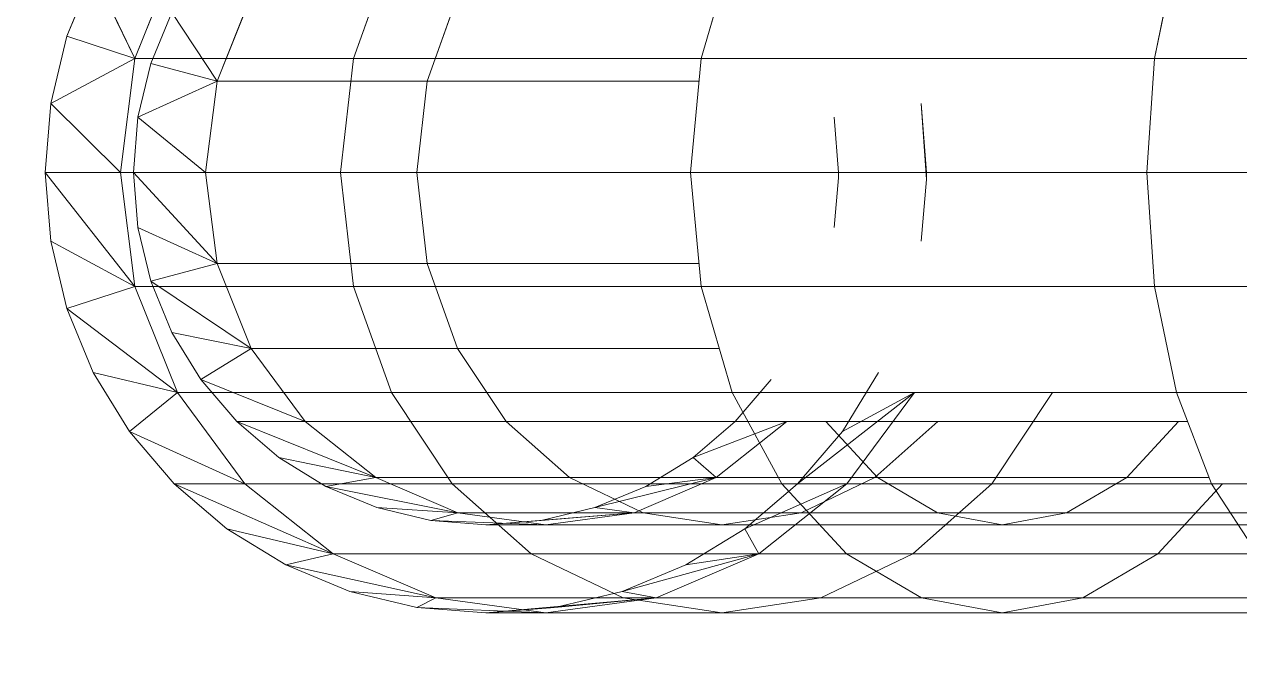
# Model space of a CAD drawing. Header units: centimetres. Extents: x -1762 to 3746, y -261 to 6534.
# Drawn here: x -1357.946 to -1356.567, y 5817.804 to 5818.528 of the extents above; entities that cross this region are included whole.
import ezdxf

# ---------------------------------------------------------------- set-up
doc = ezdxf.new("R2010")
doc.units = ezdxf.units.CM
doc.linetypes.add('Hidden', pattern=[0.714375, 0.47625, -0.238125])
doc.layers.add('A-ANNO-NOTE', color=7, linetype='Continuous', lineweight=9)
doc.layers.add('A-DETL-HDLN', color=7, linetype='Hidden', lineweight=9)
doc.layers.add('G-IMPT', color=7, linetype='Continuous', lineweight=9, true_color=0x007f7f)

# ---------------------------------------------------------------- blocks, each defined once
blk = doc.blocks.new('EQ-05-007 - EQ-05-007_dwg_Agrupar_308-1548997-Planta bodega almacenamiento congelados')
at = {"layer": 'A-DETL-HDLN'}
for p, q in [((22.25, 10.0002), (22.6642, 10.0002)), ((22.6642, 10.0002), (22.5727, 9.9832)), ((22.6642, 10.0002), (22.9821, 10.0002)), ((22.7557, 9.9832), (22.6642, 10.0002)), ((22.9821, 10.0002), (22.87, 9.9832)), ((22.9821, 10.0002), (23.1819, 10.0002)), ((23.0941, 9.9832), (22.9821, 10.0002)), ((23.25, 10.0002), (23.0569, 9.9832)), ((23.1819, 10.0002), (23.0569, 9.9832)), ((23.1718, 9.994), (23.25, 10.0002)), ((23.1718, 9.994), (23.25, 10.0002)), ((23.25, 10.0002), (23.1819, 10.0002)), ((23.3282, 9.994), (23.1819, 10.0002)), ((23.3069, 9.9832), (23.1819, 10.0002)), ((23.3282, 9.994), (23.25, 10.0002)), ((23.3282, 9.994), (23.25, 10.0002)), ((23.1718, 9.994), (23.0569, 9.9832)), ((23.1718, 9.994), (23.0955, 9.9757)), ((23.0955, 9.9757), (23.1718, 9.994)), ((23.3282, 9.994), (23.3069, 9.9832)), ((23.3069, 9.9832), (23.3282, 9.994)), ((23.3069, 9.9832), (23.3282, 9.994)), ((23.4045, 9.9757), (23.3282, 9.994)), ((23.4045, 9.9757), (23.3282, 9.994)), ((22.1853, 9.9832), (22.5727, 9.9832)), ((22.3147, 9.9832), (22.7557, 9.9832)), ((22.5727, 9.9832), (22.4874, 9.9332)), ((22.5727, 9.9832), (22.87, 9.9832)), ((22.841, 9.9332), (22.7557, 9.9832)), ((22.7557, 9.9832), (23.0941, 9.9832)), ((22.87, 9.9832), (22.7655, 9.9332)), ((22.87, 9.9832), (23.0569, 9.9832)), ((23.0569, 9.9832), (22.9404, 9.9332)), ((23.0955, 9.9757), (22.9404, 9.9332)), ((23.0955, 9.9757), (23.023, 9.9457)), ((23.0955, 9.9757), (23.023, 9.9457)), ((23.0955, 9.9757), (23.0569, 9.9832)), ((23.1986, 9.9332), (23.0941, 9.9832)), ((23.0941, 9.9832), (23.3069, 9.9832)), ((23.477, 9.9457), (23.3069, 9.9832)), ((23.4045, 9.9757), (23.3069, 9.9832)), ((23.4233, 9.9332), (23.3069, 9.9832)), ((23.477, 9.9457), (23.4045, 9.9757)), ((23.477, 9.9457), (23.4045, 9.9757)), ((23.023, 9.9457), (22.9404, 9.9332)), ((23.023, 9.9457), (22.9561, 9.9047)), ((23.023, 9.9457), (22.9561, 9.9047)), ((23.477, 9.9457), (23.4233, 9.9332)), ((23.5439, 9.9047), (23.477, 9.9457)), ((23.5439, 9.9047), (23.477, 9.9457)), ((22.125, 9.9332), (22.4874, 9.9332)), ((22.4268, 9.8538), (22.375, 9.9332)), ((22.375, 9.9332), (22.841, 9.9332)), ((22.4874, 9.9332), (22.4142, 9.8538)), ((22.4874, 9.9332), (22.7655, 9.9332)), ((22.7655, 9.9332), (22.6759, 9.8538)), ((22.7655, 9.9332), (22.9404, 9.9332)), ((22.9404, 9.9332), (22.8403, 9.8538)), ((22.9142, 9.8538), (22.841, 9.9332)), ((22.841, 9.9332), (23.1986, 9.9332)), ((22.9561, 9.9047), (22.9404, 9.9332)), ((23.2882, 9.8538), (23.1986, 9.9332)), ((23.1986, 9.9332), (23.4233, 9.9332)), ((23.6036, 9.8538), (23.4233, 9.9332)), ((23.5439, 9.9047), (23.4233, 9.9332)), ((23.5234, 9.8538), (23.4233, 9.9332)), ((22.9561, 9.9047), (22.8403, 9.8538)), ((22.9561, 9.9047), (22.8964, 9.8538)), ((22.9561, 9.9047), (22.8964, 9.8538)), ((23.6036, 9.8538), (23.5439, 9.9047)), ((23.6036, 9.8538), (23.5439, 9.9047)), ((22.25, 9.9002), (22.6642, 9.9002)), ((22.6642, 9.9002), (22.591, 9.8866)), ((22.6642, 9.9002), (22.9821, 9.9002)), ((22.7374, 9.8866), (22.6642, 9.9002)), ((22.9821, 9.9002), (22.8924, 9.8866)), ((22.9821, 9.9002), (23.1819, 9.9002)), ((23.0717, 9.8866), (22.9821, 9.9002)), ((23.25, 9.9002), (23.0819, 9.8866)), ((23.1819, 9.9002), (23.0819, 9.8866)), ((23.1874, 9.8953), (23.0819, 9.8866)), ((23.1264, 9.8806), (23.1874, 9.8953)), ((23.1874, 9.8953), (23.1264, 9.8806)), ((23.25, 9.9002), (23.1819, 9.9002)), ((23.3126, 9.8953), (23.1819, 9.9002)), ((23.2819, 9.8866), (23.1819, 9.9002)), ((23.1874, 9.8953), (23.25, 9.9002)), ((23.1874, 9.8953), (23.25, 9.9002)), ((23.3126, 9.8953), (23.25, 9.9002)), ((23.3126, 9.8953), (23.25, 9.9002)), ((23.3126, 9.8953), (23.2819, 9.8866)), ((23.3736, 9.8806), (23.3126, 9.8953)), ((23.3736, 9.8806), (23.3126, 9.8953)), ((22.1982, 9.8866), (22.591, 9.8866)), ((22.3018, 9.8866), (22.7374, 9.8866)), ((22.591, 9.8866), (22.5228, 9.8466)), ((22.591, 9.8866), (22.8924, 9.8866)), ((22.8056, 9.8466), (22.7374, 9.8866)), ((22.7374, 9.8866), (23.0717, 9.8866)), ((22.8924, 9.8866), (22.8088, 9.8466)), ((22.8924, 9.8866), (23.0819, 9.8866)), ((23.0819, 9.8866), (22.9887, 9.8466)), ((23.1264, 9.8806), (22.9887, 9.8466)), ((23.1264, 9.8806), (23.0684, 9.8566)), ((23.1264, 9.8806), (23.0684, 9.8566)), ((23.1553, 9.8466), (23.0717, 9.8866)), ((23.0717, 9.8866), (23.2819, 9.8866)), ((23.1264, 9.8806), (23.0819, 9.8866)), ((23.4316, 9.8566), (23.2819, 9.8866)), ((23.3736, 9.8806), (23.2819, 9.8866)), ((23.375, 9.8466), (23.2819, 9.8866)), ((23.4316, 9.8566), (23.3736, 9.8806)), ((23.4316, 9.8566), (23.3736, 9.8806)), ((21.8591, 9.8538), (22.4268, 9.8538)), ((22.4665, 9.7502), (22.4268, 9.8538)), ((22.4268, 9.8538), (22.9142, 9.8538)), ((22.4268, 9.8538), (22.6759, 9.8538)), ((22.6759, 9.8538), (22.6071, 9.7502)), ((22.6759, 9.8538), (22.8403, 9.8538)), ((22.8964, 9.8538), (22.7636, 9.7502)), ((22.8403, 9.8538), (22.7636, 9.7502)), ((22.8964, 9.8538), (22.8403, 9.8538)), ((22.8964, 9.8538), (22.8455, 9.7941)), ((22.8964, 9.8538), (22.8455, 9.7941)), ((22.9704, 9.7502), (22.9142, 9.8538)), ((22.9142, 9.8538), (23.2882, 9.8538)), ((23.0684, 9.8566), (22.9887, 9.8466)), ((23.0684, 9.8566), (23.0149, 9.8238)), ((23.0684, 9.8566), (23.0149, 9.8238)), ((23.3571, 9.7502), (23.2882, 9.8538)), ((23.2882, 9.8538), (23.5234, 9.8538)), ((23.4316, 9.8566), (23.375, 9.8466)), ((23.4851, 9.8238), (23.4316, 9.8566)), ((23.4851, 9.8238), (23.4316, 9.8566)), ((23.6545, 9.7941), (23.5234, 9.8538)), ((23.6036, 9.8538), (23.5234, 9.8538)), ((23.6001, 9.7502), (23.5234, 9.8538)), ((23.6545, 9.7941), (23.6036, 9.8538)), ((23.6545, 9.7941), (23.6036, 9.8538)), ((22.4295, 9.8466), (22.8056, 9.8466)), ((22.5228, 9.8466), (22.4642, 9.783)), ((22.5228, 9.8466), (22.8088, 9.8466)), ((22.8088, 9.8466), (22.7371, 9.783)), ((22.8642, 9.783), (22.8056, 9.8466)), ((22.8056, 9.8466), (23.1553, 9.8466)), ((22.8088, 9.8466), (22.9887, 9.8466)), ((22.9887, 9.8466), (22.9086, 9.783)), ((23.0149, 9.8238), (22.9887, 9.8466)), ((23.227, 9.783), (23.1553, 9.8466)), ((23.1553, 9.8466), (23.375, 9.8466)), ((23.5328, 9.783), (23.375, 9.8466)), ((23.4851, 9.8238), (23.375, 9.8466)), ((23.4551, 9.783), (23.375, 9.8466)), ((23.0149, 9.8238), (22.9086, 9.783)), ((23.0149, 9.8238), (22.9672, 9.783)), ((23.0149, 9.8238), (22.9672, 9.783)), ((23.5328, 9.783), (23.4851, 9.8238)), ((23.5328, 9.783), (23.4851, 9.8238)), ((22.8455, 9.7941), (22.7636, 9.7502)), ((22.8455, 9.7941), (22.8045, 9.7272)), ((22.8455, 9.7941), (22.8045, 9.7272)), ((23.6545, 9.7941), (23.6001, 9.7502)), ((23.6955, 9.7272), (23.6545, 9.7941)), ((23.6955, 9.7272), (23.6545, 9.7941)), ((22.4539, 9.783), (22.8642, 9.783)), ((22.4642, 9.783), (22.7371, 9.783)), ((22.7371, 9.783), (22.9086, 9.783)), ((22.8642, 9.783), (23.227, 9.783)), ((22.9672, 9.783), (22.9086, 9.783)), ((22.9672, 9.783), (22.9264, 9.7353)), ((22.9672, 9.783), (22.9264, 9.7353)), ((23.2821, 9.7002), (23.227, 9.783)), ((23.227, 9.783), (23.4551, 9.783)), ((23.5736, 9.7353), (23.4551, 9.783)), ((23.5328, 9.783), (23.4551, 9.783)), ((23.5165, 9.7002), (23.4551, 9.783)), ((23.5736, 9.7353), (23.5328, 9.783)), ((23.5736, 9.7353), (23.5328, 9.783)), ((21.8797, 9.7502), (22.4665, 9.7502)), ((22.4915, 9.6296), (22.4665, 9.7502)), ((22.4665, 9.7502), (22.9704, 9.7502)), ((23.0057, 9.6296), (22.9704, 9.7502)), ((22.9704, 9.7502), (23.3571, 9.7502)), ((23.4003, 9.6296), (23.3571, 9.7502)), ((23.3571, 9.7502), (23.6001, 9.7502)), ((23.7255, 9.6547), (23.6001, 9.7502)), ((23.6955, 9.7272), (23.6001, 9.7502)), ((23.6484, 9.6296), (23.6001, 9.7502)), ((23.5736, 9.7353), (23.5165, 9.7002)), ((23.6064, 9.6818), (23.5736, 9.7353)), ((23.6064, 9.6818), (23.5736, 9.7353)), ((23.7255, 9.6547), (23.6955, 9.7272)), ((23.7255, 9.6547), (23.6955, 9.7272)), ((22.985, 9.7002), (23.2821, 9.7002)), ((23.3167, 9.6037), (23.2821, 9.7002)), ((23.2821, 9.7002), (23.5165, 9.7002)), ((23.6304, 9.6238), (23.5165, 9.7002)), ((23.6064, 9.6818), (23.5165, 9.7002)), ((23.5551, 9.6037), (23.5165, 9.7002)), ((23.6304, 9.6238), (23.6064, 9.6818)), ((23.6304, 9.6238), (23.6064, 9.6818)), ((23.7255, 9.6547), (23.6484, 9.6296)), ((23.7438, 9.5784), (23.7255, 9.6547)), ((23.7438, 9.5784), (23.7255, 9.6547)), ((21.8926, 9.6296), (22.4915, 9.6296)), ((22.5, 9.5002), (22.4915, 9.6296)), ((22.4915, 9.6296), (23.0057, 9.6296)), ((23.0178, 9.5002), (23.0057, 9.6296)), ((23.0057, 9.6296), (23.4003, 9.6296)), ((23.4151, 9.5002), (23.4003, 9.6296)), ((23.6484, 9.6296), (23.4003, 9.6296)), ((23.75, 9.5002), (23.6484, 9.6296)), ((23.7438, 9.5784), (23.6484, 9.6296)), ((23.6648, 9.5002), (23.6484, 9.6296)), ((23.6304, 9.6238), (23.5551, 9.6037)), ((23.6451, 9.5628), (23.6304, 9.6238)), ((23.6451, 9.5628), (23.6304, 9.6238)), ((23.0081, 9.6037), (23.3167, 9.6037)), ((23.3285, 9.5002), (23.3167, 9.6037)), ((23.5551, 9.6037), (23.3167, 9.6037)), ((23.65, 9.5002), (23.5551, 9.6037)), ((23.6451, 9.5628), (23.5551, 9.6037)), ((23.5682, 9.5002), (23.5551, 9.6037)), ((22.7562, 9.5784), (22.7501, 9.5081)), ((23.75, 9.5002), (23.7438, 9.5784)), ((23.75, 9.5002), (23.7438, 9.5784)), ((22.8549, 9.5628), (22.85, 9.5065)), ((23.65, 9.5002), (23.6451, 9.5628)), ((23.65, 9.5002), (23.6451, 9.5628)), ((22.7501, 9.5081), (22.75, 9.5002)), ((22.7501, 9.5081), (22.7562, 9.422)), ((22.85, 9.5065), (22.85, 9.5002)), ((21.897, 9.5002), (22.5, 9.5002)), ((22.4915, 9.3708), (22.5, 9.5002)), ((22.5, 9.5002), (23.0178, 9.5002)), ((22.75, 9.5002), (22.7562, 9.422)), ((22.85, 9.5002), (22.8549, 9.4376)), ((23.0057, 9.3708), (23.0178, 9.5002)), ((23.0178, 9.5002), (23.3285, 9.5002)), ((23.0178, 9.5002), (23.4151, 9.5002)), ((23.3167, 9.3967), (23.3285, 9.5002)), ((23.3285, 9.5002), (23.5682, 9.5002)), ((23.4003, 9.3708), (23.4151, 9.5002)), ((23.4151, 9.5002), (23.6648, 9.5002)), ((23.5551, 9.3967), (23.5682, 9.5002)), ((23.6451, 9.4376), (23.5682, 9.5002)), ((23.65, 9.5002), (23.5682, 9.5002)), ((23.6451, 9.4376), (23.65, 9.5002)), ((23.6451, 9.4376), (23.65, 9.5002)), ((23.6484, 9.3708), (23.6648, 9.5002)), ((23.7438, 9.422), (23.6648, 9.5002)), ((23.75, 9.5002), (23.6648, 9.5002)), ((23.7438, 9.422), (23.75, 9.5002)), ((23.7438, 9.422), (23.75, 9.5002)), ((23.6451, 9.4376), (23.5551, 9.3967)), ((23.6304, 9.3766), (23.6451, 9.4376)), ((23.6304, 9.3766), (23.6451, 9.4376)), ((23.7438, 9.422), (23.6484, 9.3708)), ((23.7255, 9.3457), (23.7438, 9.422)), ((23.7255, 9.3457), (23.7438, 9.422)), ((23.0081, 9.3967), (23.3167, 9.3967)), ((23.2821, 9.3002), (23.3167, 9.3967)), ((23.3167, 9.3967), (23.5551, 9.3967)), ((23.5165, 9.3002), (23.5551, 9.3967)), ((23.6064, 9.3186), (23.5551, 9.3967)), ((23.6304, 9.3766), (23.5551, 9.3967)), ((21.8926, 9.3708), (22.4915, 9.3708)), ((22.4665, 9.2502), (22.4915, 9.3708)), ((22.4915, 9.3708), (23.0057, 9.3708)), ((22.9704, 9.2502), (23.0057, 9.3708)), ((23.0057, 9.3708), (23.4003, 9.3708)), ((23.3571, 9.2502), (23.4003, 9.3708)), ((23.4003, 9.3708), (23.6484, 9.3708)), ((23.6001, 9.2502), (23.6484, 9.3708)), ((23.6064, 9.3186), (23.6304, 9.3766)), ((23.6064, 9.3186), (23.6304, 9.3766)), ((23.6955, 9.2732), (23.6484, 9.3708)), ((23.7255, 9.3457), (23.6484, 9.3708)), ((23.6955, 9.2732), (23.7255, 9.3457)), ((23.6955, 9.2732), (23.7255, 9.3457))]:
    blk.add_line(p, q, dxfattribs=at)
at = {"layer": 'G-IMPT'}
for p, q in [((22.25, 10.0002), (22.6642, 10.0002)), ((22.6642, 10.0002), (22.5727, 9.9832)), ((22.6642, 10.0002), (22.9821, 10.0002)), ((22.7557, 9.9832), (22.6642, 10.0002)), ((22.9821, 10.0002), (22.87, 9.9832)), ((22.9821, 10.0002), (23.1819, 10.0002)), ((23.0941, 9.9832), (22.9821, 10.0002)), ((23.25, 10.0002), (23.0569, 9.9832)), ((23.1819, 10.0002), (23.0569, 9.9832)), ((23.1718, 9.994), (23.25, 10.0002)), ((23.1718, 9.994), (23.25, 10.0002)), ((23.25, 10.0002), (23.1718, 9.994)), ((23.1718, 9.994), (23.25, 10.0002)), ((23.25, 10.0002), (23.1819, 10.0002)), ((23.3282, 9.994), (23.1819, 10.0002)), ((23.3069, 9.9832), (23.1819, 10.0002)), ((23.3282, 9.994), (23.25, 10.0002)), ((23.3282, 9.994), (23.25, 10.0002)), ((23.3282, 9.994), (23.25, 10.0002)), ((23.1718, 9.994), (23.0569, 9.9832)), ((23.1718, 9.994), (23.0955, 9.9757)), ((23.0955, 9.9757), (23.1718, 9.994)), ((23.0955, 9.9757), (23.1718, 9.994)), ((23.1718, 9.994), (23.0955, 9.9757)), ((23.3282, 9.994), (23.3069, 9.9832)), ((23.4045, 9.9757), (23.3282, 9.994)), ((23.4045, 9.9757), (23.3282, 9.994)), ((23.4045, 9.9757), (23.3282, 9.994)), ((22.1853, 9.9832), (22.5727, 9.9832)), ((22.3147, 9.9832), (22.7557, 9.9832)), ((22.5727, 9.9832), (22.4874, 9.9332)), ((22.5727, 9.9832), (22.87, 9.9832)), ((22.841, 9.9332), (22.7557, 9.9832)), ((22.7557, 9.9832), (23.0941, 9.9832)), ((22.87, 9.9832), (22.7655, 9.9332)), ((22.87, 9.9832), (23.0569, 9.9832)), ((23.0569, 9.9832), (22.9404, 9.9332)), ((23.0955, 9.9757), (22.9404, 9.9332)), ((23.0955, 9.9757), (23.023, 9.9457)), ((23.0955, 9.9757), (23.023, 9.9457)), ((23.023, 9.9457), (23.0955, 9.9757)), ((23.0955, 9.9757), (23.0569, 9.9832)), ((23.1986, 9.9332), (23.0941, 9.9832)), ((23.0941, 9.9832), (23.3069, 9.9832)), ((23.477, 9.9457), (23.3069, 9.9832)), ((23.4045, 9.9757), (23.3069, 9.9832)), ((23.4233, 9.9332), (23.3069, 9.9832)), ((23.477, 9.9457), (23.4045, 9.9757)), ((23.477, 9.9457), (23.4045, 9.9757)), ((23.4045, 9.9757), (23.477, 9.9457)), ((23.023, 9.9457), (22.9404, 9.9332)), ((23.023, 9.9457), (22.9561, 9.9047)), ((23.023, 9.9457), (22.9561, 9.9047)), ((23.023, 9.9457), (22.9561, 9.9047)), ((23.477, 9.9457), (23.4233, 9.9332)), ((23.5439, 9.9047), (23.477, 9.9457)), ((23.5439, 9.9047), (23.477, 9.9457)), ((23.477, 9.9457), (23.5439, 9.9047)), ((23.5439, 9.9047), (23.477, 9.9457)), ((22.125, 9.9332), (22.4874, 9.9332)), ((22.4268, 9.8538), (22.375, 9.9332)), ((22.375, 9.9332), (22.841, 9.9332)), ((22.4874, 9.9332), (22.4142, 9.8538)), ((22.4874, 9.9332), (22.7655, 9.9332)), ((22.7655, 9.9332), (22.6759, 9.8538)), ((22.7655, 9.9332), (22.9404, 9.9332)), ((22.9404, 9.9332), (22.8403, 9.8538)), ((22.9142, 9.8538), (22.841, 9.9332)), ((22.841, 9.9332), (23.1986, 9.9332)), ((22.9561, 9.9047), (22.9404, 9.9332)), ((23.2882, 9.8538), (23.1986, 9.9332)), ((23.1986, 9.9332), (23.4233, 9.9332)), ((23.6036, 9.8538), (23.4233, 9.9332)), ((23.5439, 9.9047), (23.4233, 9.9332)), ((23.5234, 9.8538), (23.4233, 9.9332)), ((22.9561, 9.9047), (22.8403, 9.8538)), ((22.9561, 9.9047), (22.8964, 9.8538)), ((22.9561, 9.9047), (22.8964, 9.8538)), ((22.8964, 9.8538), (22.9561, 9.9047)), ((22.9561, 9.9047), (22.8964, 9.8538)), ((23.6036, 9.8538), (23.5439, 9.9047)), ((23.6036, 9.8538), (23.5439, 9.9047)), ((23.5439, 9.9047), (23.6036, 9.8538)), ((22.25, 9.9002), (22.6642, 9.9002)), ((22.6642, 9.9002), (22.591, 9.8866)), ((22.6642, 9.9002), (22.9821, 9.9002)), ((22.7374, 9.8866), (22.6642, 9.9002)), ((22.9821, 9.9002), (22.8924, 9.8866)), ((22.9821, 9.9002), (23.1819, 9.9002)), ((23.0717, 9.8866), (22.9821, 9.9002)), ((23.25, 9.9002), (23.0819, 9.8866)), ((23.1819, 9.9002), (23.0819, 9.8866)), ((23.1874, 9.8953), (23.0819, 9.8866)), ((23.1264, 9.8806), (23.1874, 9.8953)), ((23.1874, 9.8953), (23.1264, 9.8806)), ((23.1874, 9.8953), (23.1264, 9.8806)), ((23.25, 9.9002), (23.1819, 9.9002)), ((23.3126, 9.8953), (23.1819, 9.9002)), ((23.2819, 9.8866), (23.1819, 9.9002)), ((23.1874, 9.8953), (23.25, 9.9002)), ((23.1874, 9.8953), (23.25, 9.9002)), ((23.25, 9.9002), (23.1874, 9.8953)), ((23.1874, 9.8953), (23.25, 9.9002)), ((23.3126, 9.8953), (23.25, 9.9002)), ((23.3126, 9.8953), (23.25, 9.9002)), ((23.3126, 9.8953), (23.25, 9.9002)), ((23.25, 9.9002), (23.3126, 9.8953)), ((23.3126, 9.8953), (23.2819, 9.8866)), ((23.3736, 9.8806), (23.3126, 9.8953)), ((23.3736, 9.8806), (23.3126, 9.8953)), ((23.3736, 9.8806), (23.3126, 9.8953)), ((23.3126, 9.8953), (23.3736, 9.8806)), ((22.1982, 9.8866), (22.591, 9.8866)), ((22.3018, 9.8866), (22.7374, 9.8866)), ((22.591, 9.8866), (22.5228, 9.8466)), ((22.591, 9.8866), (22.8924, 9.8866)), ((22.8056, 9.8466), (22.7374, 9.8866)), ((22.7374, 9.8866), (23.0717, 9.8866)), ((22.8924, 9.8866), (22.8088, 9.8466)), ((22.8924, 9.8866), (23.0819, 9.8866)), ((23.0819, 9.8866), (22.9887, 9.8466)), ((23.1264, 9.8806), (22.9887, 9.8466)), ((23.1264, 9.8806), (23.0684, 9.8566)), ((23.1264, 9.8806), (23.0684, 9.8566)), ((23.1264, 9.8806), (23.0684, 9.8566)), ((23.1553, 9.8466), (23.0717, 9.8866)), ((23.0717, 9.8866), (23.2819, 9.8866)), ((23.1264, 9.8806), (23.0819, 9.8866)), ((23.4316, 9.8566), (23.2819, 9.8866)), ((23.3736, 9.8806), (23.2819, 9.8866)), ((23.375, 9.8466), (23.2819, 9.8866)), ((23.4316, 9.8566), (23.3736, 9.8806)), ((23.4316, 9.8566), (23.3736, 9.8806)), ((23.4316, 9.8566), (23.3736, 9.8806)), ((21.8591, 9.8538), (22.4268, 9.8538)), ((22.4665, 9.7502), (22.4268, 9.8538)), ((22.4268, 9.8538), (22.9142, 9.8538)), ((22.4268, 9.8538), (22.6759, 9.8538)), ((22.6759, 9.8538), (22.6071, 9.7502)), ((22.6759, 9.8538), (22.8403, 9.8538)), ((22.8964, 9.8538), (22.7636, 9.7502)), ((22.8403, 9.8538), (22.7636, 9.7502)), ((22.8964, 9.8538), (22.8403, 9.8538)), ((22.8964, 9.8538), (22.8455, 9.7941)), ((22.8964, 9.8538), (22.8455, 9.7941)), ((22.8455, 9.7941), (22.8964, 9.8538)), ((22.9704, 9.7502), (22.9142, 9.8538)), ((22.9142, 9.8538), (23.2882, 9.8538)), ((23.0684, 9.8566), (22.9887, 9.8466)), ((23.0684, 9.8566), (23.0149, 9.8238)), ((23.0684, 9.8566), (23.0149, 9.8238)), ((23.0684, 9.8566), (23.0149, 9.8238)), ((23.0149, 9.8238), (23.0684, 9.8566)), ((23.3571, 9.7502), (23.2882, 9.8538)), ((23.2882, 9.8538), (23.5234, 9.8538)), ((23.4316, 9.8566), (23.375, 9.8466)), ((23.4851, 9.8238), (23.4316, 9.8566)), ((23.4851, 9.8238), (23.4316, 9.8566)), ((23.4851, 9.8238), (23.4316, 9.8566)), ((23.6545, 9.7941), (23.5234, 9.8538)), ((23.6036, 9.8538), (23.5234, 9.8538)), ((23.6001, 9.7502), (23.5234, 9.8538)), ((23.6545, 9.7941), (23.6036, 9.8538)), ((23.6545, 9.7941), (23.6036, 9.8538)), ((23.6036, 9.8538), (23.6545, 9.7941)), ((23.6545, 9.7941), (23.6036, 9.8538)), ((22.4295, 9.8466), (22.8056, 9.8466)), ((22.5228, 9.8466), (22.4642, 9.783)), ((22.5228, 9.8466), (22.8088, 9.8466)), ((22.8088, 9.8466), (22.7371, 9.783)), ((22.8642, 9.783), (22.8056, 9.8466)), ((22.8056, 9.8466), (23.1553, 9.8466)), ((22.8088, 9.8466), (22.9887, 9.8466)), ((22.9887, 9.8466), (22.9086, 9.783)), ((23.0149, 9.8238), (22.9887, 9.8466)), ((23.227, 9.783), (23.1553, 9.8466)), ((23.1553, 9.8466), (23.375, 9.8466)), ((23.5328, 9.783), (23.375, 9.8466)), ((23.4851, 9.8238), (23.375, 9.8466)), ((23.4551, 9.783), (23.375, 9.8466)), ((23.0149, 9.8238), (22.9086, 9.783)), ((23.0149, 9.8238), (22.9672, 9.783)), ((23.0149, 9.8238), (22.9672, 9.783)), ((22.9672, 9.783), (23.0149, 9.8238)), ((23.0149, 9.8238), (22.9672, 9.783)), ((23.5328, 9.783), (23.4851, 9.8238)), ((23.5328, 9.783), (23.4851, 9.8238)), ((23.5328, 9.783), (23.4851, 9.8238)), ((22.8455, 9.7941), (22.7636, 9.7502)), ((22.8455, 9.7941), (22.8045, 9.7272)), ((22.8455, 9.7941), (22.8045, 9.7272)), ((22.8455, 9.7941), (22.8045, 9.7272)), ((22.8045, 9.7272), (22.8455, 9.7941)), ((22.8455, 9.7941), (22.8045, 9.7272)), ((23.6545, 9.7941), (23.6001, 9.7502)), ((23.6955, 9.7272), (23.6545, 9.7941)), ((23.6955, 9.7272), (23.6545, 9.7941)), ((23.6955, 9.7272), (23.6545, 9.7941)), ((22.4539, 9.783), (22.8642, 9.783)), ((22.8642, 9.783), (22.4539, 9.783)), ((22.4642, 9.783), (22.7371, 9.783)), ((22.4642, 9.783), (22.7371, 9.783)), ((22.7371, 9.783), (22.9086, 9.783)), ((22.8642, 9.783), (23.227, 9.783)), ((22.9672, 9.783), (22.9086, 9.783)), ((22.9672, 9.783), (22.9264, 9.7353)), ((22.9672, 9.783), (22.9264, 9.7353)), ((22.9672, 9.783), (22.9264, 9.7353)), ((22.9264, 9.7353), (22.9672, 9.783)), ((22.9672, 9.783), (22.9264, 9.7353)), ((23.2821, 9.7002), (23.227, 9.783)), ((23.227, 9.783), (23.4551, 9.783)), ((23.5736, 9.7353), (23.4551, 9.783)), ((23.5328, 9.783), (23.4551, 9.783)), ((23.5165, 9.7002), (23.4551, 9.783)), ((23.5736, 9.7353), (23.5328, 9.783)), ((23.5736, 9.7353), (23.5328, 9.783)), ((23.5736, 9.7353), (23.5328, 9.783)), ((21.8797, 9.7502), (22.4665, 9.7502)), ((22.4915, 9.6296), (22.4665, 9.7502)), ((22.4665, 9.7502), (22.9704, 9.7502)), ((22.4665, 9.7502), (22.4915, 9.6296)), ((22.4915, 9.6296), (22.4665, 9.7502)), ((23.0057, 9.6296), (22.9704, 9.7502)), ((22.9704, 9.7502), (23.3571, 9.7502)), ((23.4003, 9.6296), (23.3571, 9.7502)), ((23.3571, 9.7502), (23.6001, 9.7502)), ((23.7255, 9.6547), (23.6001, 9.7502)), ((23.6955, 9.7272), (23.6001, 9.7502)), ((23.6484, 9.6296), (23.6001, 9.7502)), ((23.5736, 9.7353), (23.5165, 9.7002)), ((23.6064, 9.6818), (23.5736, 9.7353)), ((23.6064, 9.6818), (23.5736, 9.7353)), ((23.6064, 9.6818), (23.5736, 9.7353)), ((23.5736, 9.7353), (23.6064, 9.6818)), ((23.7255, 9.6547), (23.6955, 9.7272)), ((23.7255, 9.6547), (23.6955, 9.7272)), ((23.7255, 9.6547), (23.6955, 9.7272)), ((22.985, 9.7002), (23.2821, 9.7002)), ((23.3167, 9.6037), (23.2821, 9.7002)), ((23.2821, 9.7002), (23.5165, 9.7002)), ((23.6304, 9.6238), (23.5165, 9.7002)), ((23.6064, 9.6818), (23.5165, 9.7002)), ((23.5551, 9.6037), (23.5165, 9.7002)), ((23.6304, 9.6238), (23.6064, 9.6818)), ((23.6304, 9.6238), (23.6064, 9.6818)), ((23.6304, 9.6238), (23.6064, 9.6818)), ((23.7255, 9.6547), (23.6484, 9.6296)), ((23.7438, 9.5784), (23.7255, 9.6547)), ((23.7438, 9.5784), (23.7255, 9.6547)), ((23.7255, 9.6547), (23.7438, 9.5784)), ((23.7438, 9.5784), (23.7255, 9.6547)), ((21.8926, 9.6296), (22.4915, 9.6296)), ((22.5, 9.5002), (22.4915, 9.6296)), ((22.4915, 9.6296), (23.0057, 9.6296)), ((23.0178, 9.5002), (23.0057, 9.6296)), ((23.0057, 9.6296), (23.4003, 9.6296)), ((23.4151, 9.5002), (23.4003, 9.6296)), ((23.6484, 9.6296), (23.4003, 9.6296)), ((23.75, 9.5002), (23.6484, 9.6296)), ((23.7438, 9.5784), (23.6484, 9.6296)), ((23.6648, 9.5002), (23.6484, 9.6296)), ((23.6304, 9.6238), (23.5551, 9.6037)), ((23.6451, 9.5628), (23.6304, 9.6238)), ((23.6451, 9.5628), (23.6304, 9.6238)), ((23.6451, 9.5628), (23.6304, 9.6238)), ((23.0081, 9.6037), (23.3167, 9.6037)), ((23.3285, 9.5002), (23.3167, 9.6037)), ((23.5551, 9.6037), (23.3167, 9.6037)), ((23.65, 9.5002), (23.5551, 9.6037)), ((23.6451, 9.5628), (23.5551, 9.6037)), ((23.5682, 9.5002), (23.5551, 9.6037)), ((22.7562, 9.5784), (22.7501, 9.5081)), ((23.75, 9.5002), (23.7438, 9.5784)), ((23.75, 9.5002), (23.7438, 9.5784)), ((23.7438, 9.5784), (23.75, 9.5002)), ((22.8549, 9.5628), (22.85, 9.5065)), ((23.65, 9.5002), (23.6451, 9.5628)), ((23.65, 9.5002), (23.6451, 9.5628)), ((23.65, 9.5002), (23.6451, 9.5628)), ((22.7501, 9.5081), (22.75, 9.5002)), ((22.7501, 9.5081), (22.7562, 9.422)), ((22.85, 9.5065), (22.85, 9.5002)), ((21.897, 9.5002), (22.5, 9.5002)), ((22.5, 9.5002), (21.897, 9.5002)), ((21.897, 9.5002), (22.5, 9.5002)), ((22.4915, 9.3708), (22.5, 9.5002)), ((22.4915, 9.3708), (22.5, 9.5002)), ((22.5, 9.5002), (22.4915, 9.3708)), ((22.5, 9.5002), (23.0178, 9.5002)), ((22.75, 9.5002), (22.7562, 9.422)), ((22.85, 9.5002), (22.8549, 9.4376)), ((23.0057, 9.3708), (23.0178, 9.5002)), ((23.0178, 9.5002), (23.3285, 9.5002)), ((23.0178, 9.5002), (23.4151, 9.5002)), ((23.3167, 9.3967), (23.3285, 9.5002)), ((23.3285, 9.5002), (23.5682, 9.5002)), ((23.4003, 9.3708), (23.4151, 9.5002)), ((23.4151, 9.5002), (23.6648, 9.5002)), ((23.5551, 9.3967), (23.5682, 9.5002)), ((23.6451, 9.4376), (23.5682, 9.5002)), ((23.65, 9.5002), (23.5682, 9.5002)), ((23.6451, 9.4376), (23.65, 9.5002)), ((23.6451, 9.4376), (23.65, 9.5002)), ((23.6451, 9.4376), (23.65, 9.5002)), ((23.6484, 9.3708), (23.6648, 9.5002)), ((23.7438, 9.422), (23.6648, 9.5002)), ((23.75, 9.5002), (23.6648, 9.5002)), ((23.7438, 9.422), (23.75, 9.5002)), ((23.7438, 9.422), (23.75, 9.5002)), ((23.75, 9.5002), (23.7438, 9.422)), ((23.7438, 9.422), (23.75, 9.5002)), ((23.6451, 9.4376), (23.5551, 9.3967)), ((23.6304, 9.3766), (23.6451, 9.4376)), ((23.6304, 9.3766), (23.6451, 9.4376)), ((23.6304, 9.3766), (23.6451, 9.4376)), ((23.6451, 9.4376), (23.6304, 9.3766)), ((23.7438, 9.422), (23.6484, 9.3708)), ((23.7255, 9.3457), (23.7438, 9.422)), ((23.7255, 9.3457), (23.7438, 9.422)), ((23.7255, 9.3457), (23.7438, 9.422)), ((23.0081, 9.3967), (23.3167, 9.3967)), ((23.2821, 9.3002), (23.3167, 9.3967)), ((23.3167, 9.3967), (23.5551, 9.3967)), ((23.5165, 9.3002), (23.5551, 9.3967)), ((23.6064, 9.3186), (23.5551, 9.3967)), ((23.6304, 9.3766), (23.5551, 9.3967)), ((21.8926, 9.3708), (22.4915, 9.3708)), ((22.4665, 9.2502), (22.4915, 9.3708)), ((22.4915, 9.3708), (23.0057, 9.3708)), ((22.9704, 9.2502), (23.0057, 9.3708)), ((23.0057, 9.3708), (23.4003, 9.3708)), ((23.3571, 9.2502), (23.4003, 9.3708)), ((23.4003, 9.3708), (23.6484, 9.3708)), ((23.6001, 9.2502), (23.6484, 9.3708)), ((23.6064, 9.3186), (23.6304, 9.3766)), ((23.6064, 9.3186), (23.6304, 9.3766)), ((23.6064, 9.3186), (23.6304, 9.3766)), ((23.6955, 9.2732), (23.6484, 9.3708)), ((23.7255, 9.3457), (23.6484, 9.3708)), ((23.6955, 9.2732), (23.7255, 9.3457)), ((23.6955, 9.2732), (23.7255, 9.3457)), ((23.7255, 9.3457), (23.6955, 9.2732))]:
    blk.add_line(p, q, dxfattribs=at)
at = {"layer": 'G-IMPT', "flags": 128}
for points in [[(5.25, 9.9457), (21.25, 9.9457), (21.25, 9.9757), (21.8011, 9.9832), (21.8323, 9.9332), (22.375, 9.9332), (22.4268, 9.8538), (22.9142, 9.8538), (22.9704, 9.7502), (23.3571, 9.7502), (23.4003, 9.6296), (23.6484, 9.6296), (23.6001, 9.7502), (23.3571, 9.7502), (23.2882, 9.8538), (22.9142, 9.8538), (22.841, 9.9332), (22.375, 9.9332), (22.3147, 9.9832), (21.8011, 9.9832), (21.25, 9.994), (5.25, 9.994)], [(5.25, 10.0002), (21.25, 10.0002), (21.7676, 10.0002), (21.8011, 9.9832), (22.3147, 9.9832), (22.375, 9.9332), (22.841, 9.9332), (22.9142, 9.8538), (23.2882, 9.8538), (23.3571, 9.7502), (23.6001, 9.7502), (23.6955, 9.7272)], [(23.6545, 9.7941), (23.6955, 9.7272), (23.7255, 9.6547), (23.6001, 9.7502), (23.7255, 9.6547), (23.6484, 9.6296), (23.6001, 9.7502), (23.5234, 9.8538), (23.2882, 9.8538), (23.1986, 9.9332), (22.841, 9.9332), (22.7557, 9.9832), (22.3147, 9.9832), (22.25, 10.0002), (21.7676, 10.0002), (21.25, 9.994), (21.7676, 10.0002), (21.7341, 9.9832), (21.25, 9.994)], [(21.25, 9.9457), (21.7029, 9.9332), (21.25, 9.9757), (21.7029, 9.9332), (21.7341, 9.9832), (22.1853, 9.9832), (22.25, 10.0002), (22.6642, 10.0002), (22.7557, 9.9832), (23.0941, 9.9832), (23.1986, 9.9332), (23.4233, 9.9332), (23.5234, 9.8538), (23.2882, 9.8538), (23.1986, 9.9332), (22.841, 9.9332), (22.7557, 9.9832), (22.3147, 9.9832), (22.25, 10.0002), (21.7676, 10.0002), (21.7341, 9.9832), (21.25, 9.9757)], [(21.25, 9.8674), (21.6761, 9.8538), (21.7029, 9.9332), (22.125, 9.9332), (22.1853, 9.9832), (22.5727, 9.9832), (22.6642, 10.0002), (22.9821, 10.0002), (23.0941, 9.9832), (23.3069, 9.9832), (23.4045, 9.9757)], [(21.25, 9.9047), (21.7029, 9.9332), (22.125, 9.9332), (22.1853, 9.9832), (22.5727, 9.9832), (22.6642, 10.0002), (22.9821, 10.0002), (23.0941, 9.9832), (23.3069, 9.9832), (23.4233, 9.9332), (23.1986, 9.9332), (23.0941, 9.9832), (22.7557, 9.9832), (22.6642, 10.0002), (22.25, 10.0002), (22.1853, 9.9832), (21.7341, 9.9832), (21.7029, 9.9332), (21.25, 9.9457)], [(23.3282, 9.994), (23.4045, 9.9757), (23.477, 9.9457), (23.3069, 9.9832), (23.477, 9.9457), (23.4233, 9.9332), (23.3069, 9.9832), (23.1819, 10.0002), (22.9821, 10.0002), (22.87, 9.9832), (22.5727, 9.9832), (22.4874, 9.9332), (22.125, 9.9332), (22.0732, 9.8538)], [(22.0732, 9.8538), (22.125, 9.9332), (22.4874, 9.9332), (22.5727, 9.9832), (22.87, 9.9832), (22.9821, 10.0002), (23.1819, 10.0002), (23.0569, 9.9832), (22.87, 9.9832), (22.7655, 9.9332), (22.4874, 9.9332), (22.4142, 9.8538)], [(23.25, 10.0002), (23.0569, 9.9832), (23.25, 10.0002), (23.1819, 10.0002), (23.0569, 9.9832), (23.1718, 9.994), (23.0955, 9.9757), (23.023, 9.9457)], [(23.0955, 9.9757), (23.0569, 9.9832), (23.1718, 9.994), (23.25, 10.0002)], [(23.25, 10.0002), (23.3282, 9.994), (23.25, 10.0002), (23.1819, 10.0002), (23.3282, 9.994), (23.1819, 10.0002), (23.3069, 9.9832), (23.3282, 9.994), (23.4045, 9.9757), (23.3069, 9.9832), (23.3282, 9.994)], [(21.25, 9.9047), (21.25, 9.9457), (21.25, 9.9757), (21.8011, 9.9832), (21.25, 9.9457), (21.8011, 9.9832), (21.8323, 9.9332), (22.375, 9.9332), (22.4268, 9.8538), (22.9142, 9.8538), (22.9704, 9.7502), (23.3571, 9.7502), (23.4003, 9.6296), (23.6484, 9.6296), (23.6648, 9.5002), (23.4151, 9.5002), (23.4003, 9.6296), (23.0057, 9.6296)], [(22.4142, 9.8538), (22.4874, 9.9332), (22.7655, 9.9332), (22.87, 9.9832), (23.0569, 9.9832), (22.9404, 9.9332), (22.7655, 9.9332), (22.6759, 9.8538), (22.4268, 9.8538)], [(22.9561, 9.9047), (23.023, 9.9457), (23.0955, 9.9757), (22.9404, 9.9332), (23.0955, 9.9757), (23.0569, 9.9832), (22.9404, 9.9332), (22.8403, 9.8538), (22.6759, 9.8538), (22.6071, 9.7502)], [(23.6036, 9.8538), (23.4233, 9.9332), (23.6036, 9.8538), (23.5234, 9.8538), (23.4233, 9.9332), (23.5439, 9.9047), (23.477, 9.9457), (23.4045, 9.9757)], [(22.4268, 9.8538), (22.6759, 9.8538), (22.7655, 9.9332), (22.9404, 9.9332), (23.023, 9.9457)], [(22.8964, 9.8538), (22.8403, 9.8538), (22.9561, 9.9047), (22.8403, 9.8538), (22.9404, 9.9332), (22.9561, 9.9047), (23.023, 9.9457)], [(23.023, 9.9457), (22.9404, 9.9332), (22.9561, 9.9047), (22.8964, 9.8538), (22.8455, 9.7941)], [(23.477, 9.9457), (23.4233, 9.9332), (23.5439, 9.9047), (23.6036, 9.8538)], [(23.6955, 9.7272), (23.6001, 9.7502), (23.6545, 9.7941), (23.6036, 9.8538), (23.5439, 9.9047)], [(21.25, 9.8806), (21.7944, 9.8866), (22.3018, 9.8866), (22.25, 9.9002), (22.6642, 9.9002), (22.7374, 9.8866), (23.0717, 9.8866), (22.9821, 9.9002), (23.1819, 9.9002), (23.2819, 9.8866), (23.3126, 9.8953), (23.3736, 9.8806), (23.2819, 9.8866), (23.4316, 9.8566), (23.375, 9.8466), (23.1553, 9.8466), (23.0717, 9.8866), (22.7374, 9.8866), (22.8056, 9.8466), (22.4295, 9.8466)], [(23.0819, 9.8866), (23.25, 9.9002), (23.1819, 9.9002), (22.9821, 9.9002), (22.8924, 9.8866), (22.591, 9.8866), (22.6642, 9.9002), (22.25, 9.9002), (22.1982, 9.8866), (21.7408, 9.8866), (21.25, 9.8806)], [(21.25, 9.8953), (21.7408, 9.8866), (21.7676, 9.9002), (22.25, 9.9002), (22.1982, 9.8866), (22.591, 9.8866), (22.6642, 9.9002), (22.9821, 9.9002), (22.8924, 9.8866), (23.0819, 9.8866), (23.1819, 9.9002), (23.0819, 9.8866), (23.1264, 9.8806), (23.1874, 9.8953), (23.0819, 9.8866), (23.25, 9.9002), (23.1874, 9.8953), (23.0819, 9.8866)], [(23.2819, 9.8866), (23.0717, 9.8866), (22.9821, 9.9002), (22.6642, 9.9002), (22.7374, 9.8866), (22.3018, 9.8866), (22.25, 9.9002), (21.7676, 9.9002), (21.7944, 9.8866), (21.25, 9.8953)], [(23.0684, 9.8566), (23.1264, 9.8806), (23.1874, 9.8953)], [(23.3736, 9.8806), (23.2819, 9.8866), (23.3126, 9.8953), (23.1819, 9.9002), (23.25, 9.9002), (23.3126, 9.8953), (23.1819, 9.9002), (23.2819, 9.8866)], [(22.9887, 9.8466), (23.0149, 9.8238), (23.0684, 9.8566), (22.9887, 9.8466), (23.1264, 9.8806), (23.0819, 9.8866), (22.8924, 9.8866), (22.8088, 9.8466), (22.5228, 9.8466), (22.591, 9.8866), (22.1982, 9.8866), (22.15, 9.8466)], [(22.35, 9.8466), (22.3018, 9.8866), (22.7374, 9.8866), (22.8056, 9.8466), (23.1553, 9.8466), (23.0717, 9.8866), (23.2819, 9.8866), (23.375, 9.8466), (23.2819, 9.8866), (23.4316, 9.8566), (23.3736, 9.8806)], [(22.5228, 9.8466), (22.591, 9.8866), (22.8924, 9.8866), (22.8088, 9.8466), (22.9887, 9.8466), (23.0819, 9.8866), (22.9887, 9.8466), (23.1264, 9.8806), (23.0684, 9.8566)], [(23.3736, 9.8806), (23.4316, 9.8566), (23.4851, 9.8238)], [(5.25, 9.7941), (21.25, 9.7941), (21.25, 9.8538), (21.8797, 9.7502), (21.25, 9.8538), (21.8591, 9.8538), (21.8797, 9.7502), (21.25, 9.7941), (21.25, 9.8538), (21.8591, 9.8538), (21.8797, 9.7502), (22.4665, 9.7502)], [(23.0057, 9.6296), (22.9704, 9.7502), (22.4665, 9.7502), (22.4268, 9.8538), (21.8591, 9.8538)], [(23.0057, 9.6296), (22.9704, 9.7502), (22.4665, 9.7502), (22.4268, 9.8538), (21.8591, 9.8538)], [(22.4295, 9.8466), (22.8056, 9.8466), (22.8642, 9.783), (23.227, 9.783), (23.1553, 9.8466), (23.375, 9.8466), (23.4551, 9.783), (23.375, 9.8466), (23.4316, 9.8566), (23.4851, 9.8238), (23.375, 9.8466), (23.5328, 9.783), (23.4851, 9.8238), (23.375, 9.8466)], [(22.4642, 9.783), (22.5228, 9.8466), (22.8088, 9.8466), (22.7371, 9.783), (22.9086, 9.783), (22.9887, 9.8466), (23.0149, 9.8238), (22.9086, 9.783), (22.9672, 9.783), (23.0149, 9.8238), (22.9086, 9.783), (22.9887, 9.8466), (23.0684, 9.8566)], [(22.7636, 9.7502), (22.8403, 9.8538), (22.6759, 9.8538), (22.6071, 9.7502)], [(22.7636, 9.7502), (22.8455, 9.7941), (22.8964, 9.8538), (22.7636, 9.7502)], [(22.7636, 9.7502), (22.8964, 9.8538), (22.8403, 9.8538), (22.7636, 9.7502), (22.8455, 9.7941)], [(23.6036, 9.8538), (23.5234, 9.8538), (23.6545, 9.7941), (23.5234, 9.8538), (23.6001, 9.7502), (23.6545, 9.7941), (23.6955, 9.7272)], [(23.375, 9.8466), (23.5328, 9.783), (23.4551, 9.783), (23.227, 9.783), (23.1553, 9.8466), (22.8056, 9.8466), (22.8642, 9.783), (22.4539, 9.783)], [(22.5228, 9.8466), (22.4642, 9.783), (22.7371, 9.783), (22.8088, 9.8466), (22.9887, 9.8466)], [(23.4851, 9.8238), (23.5328, 9.783), (23.5736, 9.7353)], [(22.4665, 9.7502), (21.8797, 9.7502), (21.25, 9.7941), (5.25, 9.7941), (5.25, 9.7272), (4.6203, 9.7502), (4.0335, 9.7502)], [(22.4915, 9.6296), (21.8926, 9.6296), (21.8797, 9.7502), (21.25, 9.6547), (21.8797, 9.7502), (21.25, 9.7272), (21.25, 9.6547), (5.25, 9.6547), (5.25, 9.5784), (5.25, 9.6547), (21.25, 9.6547), (21.25, 9.7272), (21.25, 9.7941), (21.25, 9.7272), (5.25, 9.7272), (5.25, 9.6547)], [(22.9672, 9.783), (22.9086, 9.783), (22.7371, 9.783)], [(23.6064, 9.6818), (23.5165, 9.7002), (23.4551, 9.783), (23.5736, 9.7353), (23.5328, 9.783), (23.4551, 9.783), (23.5736, 9.7353), (23.5165, 9.7002), (23.2821, 9.7002), (23.227, 9.783), (22.8642, 9.783)], [(5.25, 9.5002), (5.25, 9.5784), (4.6074, 9.6296), (5.25, 9.6547), (5.25, 9.7272), (21.25, 9.7272), (21.8797, 9.7502), (21.8926, 9.6296), (22.4915, 9.6296)], [(23.6955, 9.7272), (23.7255, 9.6547), (23.7438, 9.5784), (23.6484, 9.6296), (23.6648, 9.5002), (23.75, 9.5002), (23.6484, 9.6296), (23.75, 9.5002)], [(23.6064, 9.6818), (23.6304, 9.6238), (23.5165, 9.7002), (23.5551, 9.6037), (23.5165, 9.7002), (23.2821, 9.7002), (23.3167, 9.6037), (23.0081, 9.6037)], [(23.6064, 9.6818), (23.6304, 9.6238), (23.6451, 9.5628)], [(23.75, 9.5002), (23.7438, 9.5784), (23.6484, 9.6296), (23.7255, 9.6547)], [(22.4915, 9.6296), (23.0057, 9.6296), (23.0178, 9.5002), (23.4151, 9.5002), (23.4003, 9.3708), (23.6484, 9.3708), (23.7255, 9.3457)], [(23.0057, 9.3708), (23.0178, 9.5002), (22.5, 9.5002), (22.4915, 9.6296)], [(22.4915, 9.6296), (22.5, 9.5002), (23.0178, 9.5002), (23.0057, 9.3708)], [(23.0057, 9.3708), (23.4003, 9.3708), (23.3571, 9.2502), (23.6001, 9.2502), (23.6484, 9.3708), (23.4003, 9.3708), (23.4151, 9.5002), (23.0178, 9.5002), (23.0057, 9.6296), (22.4915, 9.6296)], [(23.7438, 9.422), (23.7255, 9.3457), (23.6955, 9.2732), (23.6484, 9.3708), (23.6955, 9.2732), (23.6001, 9.2502), (23.6484, 9.3708), (23.6648, 9.5002), (23.4151, 9.5002), (23.4003, 9.6296), (23.0057, 9.6296)], [(23.5682, 9.5002), (23.3285, 9.5002), (23.3167, 9.6037), (23.0081, 9.6037)], [(23.0178, 9.5002), (23.3285, 9.5002), (23.3167, 9.6037), (23.5551, 9.6037), (23.5682, 9.5002)], [(23.7255, 9.3457), (23.6484, 9.3708), (23.7438, 9.422), (23.75, 9.5002), (23.7438, 9.5784)], [(23.6451, 9.5628), (23.65, 9.5002), (23.6451, 9.4376)], [(23.0081, 9.3967), (23.3167, 9.3967), (23.3285, 9.5002), (23.5682, 9.5002), (23.5551, 9.3967), (23.3167, 9.3967), (23.3285, 9.5002), (23.0178, 9.5002)], [(23.6304, 9.3766), (23.5551, 9.3967), (23.6451, 9.4376), (23.5682, 9.5002), (23.65, 9.5002), (23.6451, 9.4376), (23.5682, 9.5002), (23.5551, 9.3967)], [(23.75, 9.5002), (23.6648, 9.5002), (23.7438, 9.422), (23.6648, 9.5002), (23.6484, 9.3708), (23.7438, 9.422), (23.7255, 9.3457)], [(23.5551, 9.3967), (23.6451, 9.4376), (23.6304, 9.3766), (23.5551, 9.3967), (23.6064, 9.3186), (23.5165, 9.3002), (23.2821, 9.3002), (23.3167, 9.3967), (23.0081, 9.3967)], [(22.4665, 9.2502), (22.4268, 9.1467), (22.9142, 9.1467), (22.841, 9.0672), (23.1986, 9.0672), (23.0941, 9.0172), (23.3069, 9.0172), (23.4233, 9.0672), (23.1986, 9.0672), (23.2882, 9.1467), (22.9142, 9.1467), (22.9704, 9.2502), (22.4665, 9.2502), (22.4915, 9.3708), (21.8926, 9.3708), (21.25, 9.422), (21.25, 9.3457), (5.25, 9.3457), (4.6074, 9.3708), (4.0085, 9.3708)], [(22.985, 9.3002), (23.2821, 9.3002), (23.3167, 9.3967), (23.5551, 9.3967), (23.5165, 9.3002), (23.5551, 9.3967), (23.6064, 9.3186), (23.6304, 9.3766)], [(21.8926, 9.3708), (22.4915, 9.3708), (22.4665, 9.2502), (22.9704, 9.2502), (22.9142, 9.1467), (23.2882, 9.1467), (23.1986, 9.0672), (23.4233, 9.0672), (23.477, 9.0547)], [(23.5439, 9.0957), (23.477, 9.0547), (23.4045, 9.0247), (23.4233, 9.0672), (23.4045, 9.0247), (23.3069, 9.0172), (23.4233, 9.0672), (23.5234, 9.1467), (23.2882, 9.1467), (23.3571, 9.2502), (22.9704, 9.2502), (23.0057, 9.3708), (22.4915, 9.3708)], [(22.4915, 9.3708), (23.0057, 9.3708), (22.9704, 9.2502), (23.3571, 9.2502), (23.2882, 9.1467), (23.5234, 9.1467), (23.6001, 9.2502), (23.3571, 9.2502), (23.4003, 9.3708), (23.0057, 9.3708)], [(23.6304, 9.3766), (23.6064, 9.3186), (23.5736, 9.2651)], [(23.6036, 9.1467), (23.6001, 9.2502), (23.6036, 9.1467), (23.5234, 9.1467), (23.6001, 9.2502), (23.6545, 9.2063), (23.6955, 9.2732), (23.7255, 9.3457)]]:
    blk.add_lwpolyline(points, dxfattribs=at)
for points in [[(22.985, 9.7002), (23.2821, 9.7002), (23.3167, 9.6037), (23.5551, 9.6037), (23.6304, 9.6238), (23.5165, 9.7002), (23.6064, 9.6818), (23.5736, 9.7353), (23.5165, 9.7002), (23.4551, 9.783), (23.227, 9.783), (23.2821, 9.7002)], [(23.65, 9.5002), (23.5551, 9.6037), (23.6451, 9.5628), (23.6304, 9.6238), (23.5551, 9.6037), (23.6451, 9.5628), (23.65, 9.5002), (23.5551, 9.6037), (23.5682, 9.5002)]]:
    blk.add_lwpolyline(points, close=True, dxfattribs=at)
blk = doc.blocks.new('EQ-05-007 - EQ-05-007_dwg_011_ENZUNCHADOR_dwg-1549000-Planta bodega almacenamiento congelados')
blk.add_blockref('EQ-05-007 - EQ-05-007_dwg_Agrupar_308-1548997-Planta bodega almacenamiento congelados', (0, 0))
blk = doc.blocks.new('EQ-05-007 - EQ-05-007_dwg-1548992-Planta bodega almacenamiento congelados')
blk.add_blockref('EQ-05-007 - EQ-05-007_dwg_011_ENZUNCHADOR_dwg-1549000-Planta bodega almacenamiento congelados', (0, 0))
blk = doc.blocks.new('EQ-05-007 - EQ-05-007-1549005-Planta bodega almacenamiento congelados')
blk.add_blockref('EQ-05-007 - EQ-05-007_dwg-1548992-Planta bodega almacenamiento congelados', (0, 0))

msp = doc.modelspace()

# ---------------------------------------------------------------- linework, layer by layer
at = {"layer": 'A-ANNO-NOTE', "color": 96, "lineweight": 25, "true_color": 0x008000}
msp.add_circle((-1368.944, 5834.9416), 39.6875, dxfattribs=at)

# ---------------------------------------------------------------- block references
at = {"layer": 'A-DETL-HDLN', "rotation": 180}
msp.add_blockref('EQ-05-007 - EQ-05-007-1549005-Planta bodega almacenamiento congelados', (-1334.1723, 5827.8599), dxfattribs=at)

doc.saveas('drawing.dxf')
